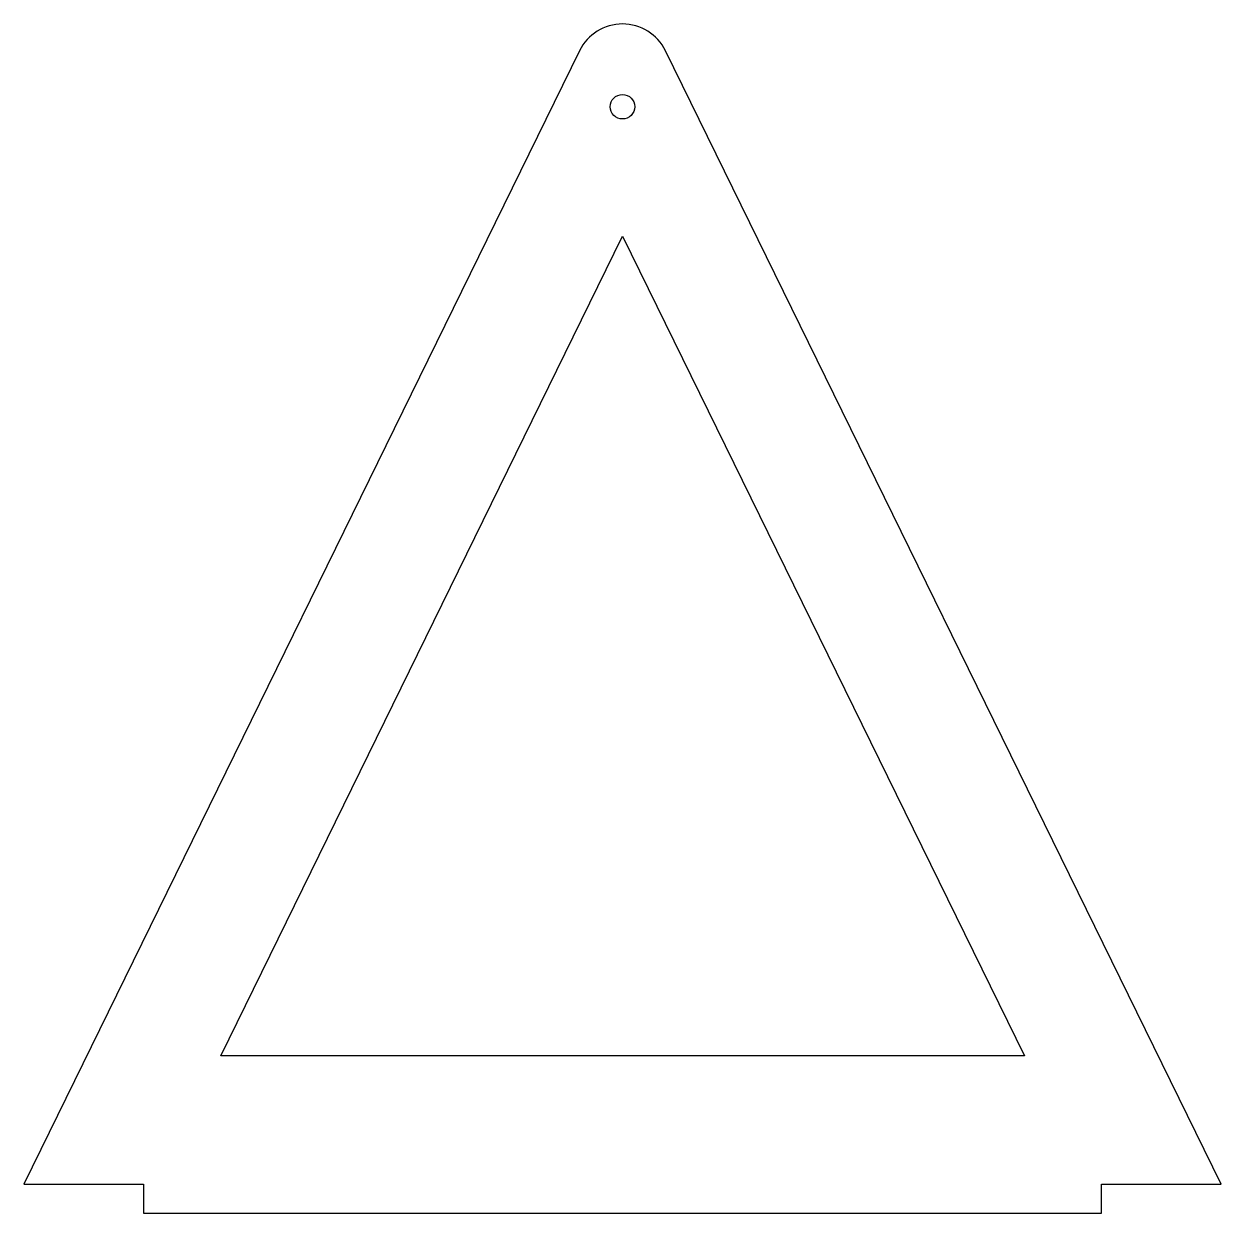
# Model space of a CAD drawing. Header units: millimetres. Extents: x -259 to -9, y 6 to 254.
import ezdxf

# ---------------------------------------------------------------- set-up
doc = ezdxf.new("R2010")
doc.units = ezdxf.units.MM

msp = doc.modelspace()

# ---------------------------------------------------------------- linework, layer by layer
msp.add_lwpolyline([(-125.11, 248.68, 0.623488), (-143.07, 248.68), (-259.09, 12), (-234.09, 12), (-234.09, 6), (-34.09, 6), (-34.09, 12), (-9.09, 12)], format="xyb", close=True)
msp.add_lwpolyline([(-134.09, 210), (-50.17, 38.81), (-218, 38.81)], close=True)
msp.add_circle((-134.09, 237), 2.56)

doc.saveas('drawing.dxf')
